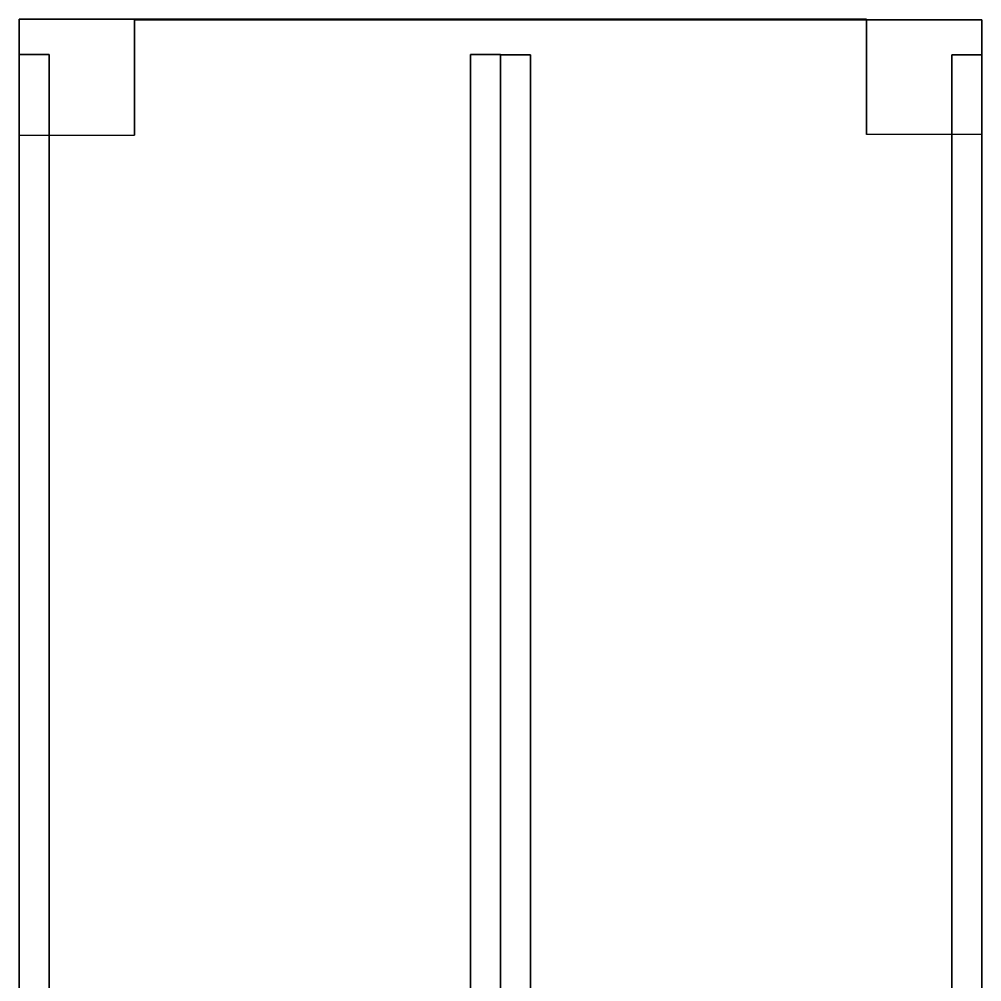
# Model space of a CAD drawing. Header units: metres. Extents: x 0 to 122, y 0 to 244.
# Drawn here: x 0 to 121.9, y 121.9 to 243.8 of the extents above; entities that cross this region are included whole.
import ezdxf

# ---------------------------------------------------------------- set-up
doc = ezdxf.new("R2010")
doc.units = ezdxf.units.M

msp = doc.modelspace()

# ---------------------------------------------------------------- linework, layer by layer
at = {"layer": "4x8' Subfloor piece"}
for p, q in [((0, 0, 150.49), (0, 243.84, 150.49)), ((0, 0, 152.4), (0, 243.84, 152.4)), ((0, 243.84, 150.49), (0, 243.84, 152.4)), ((0, 243.84, 150.49), (107.32, 243.84, 150.49)), ((0, 243.84, 152.4), (107.32, 243.84, 152.4)), ((0, 243.84, 90.81), (0, 0, 90.81)), ((0, 243.84, 90.81), (0, 243.84, 88.9)), ((0, 243.84, 88.9), (0, 0, 88.9)), ((107.32, 243.84, 90.81), (0, 243.84, 90.81)), ((107.32, 243.84, 88.9), (0, 243.84, 88.9)), ((0, 0, 137.79), (0, 243.84, 137.79)), ((0, 0, 139.7), (0, 243.84, 139.7)), ((0, 243.84, 137.79), (0, 243.84, 139.7)), ((0, 243.84, 137.79), (107.32, 243.84, 137.79)), ((0, 243.84, 139.7), (107.32, 243.84, 139.7)), ((0, 243.84, 14.61), (0, 0, 14.61)), ((0, 243.84, 14.61), (0, 243.84, 12.7)), ((0, 243.84, 12.7), (0, 0, 12.7)), ((107.32, 243.84, 14.61), (0, 243.84, 14.61)), ((107.32, 243.84, 12.7), (0, 243.84, 12.7)), ((0, 243.84, 40.01), (0, 0, 40.01)), ((0, 243.84, 40.01), (0, 243.84, 38.1)), ((0, 243.84, 38.1), (0, 0, 38.1)), ((107.32, 243.84, 40.01), (0, 243.84, 40.01)), ((107.32, 243.84, 38.1), (0, 243.84, 38.1)), ((0, 243.84, 78.11), (0, 0, 78.11)), ((0, 243.84, 78.11), (0, 243.84, 76.2)), ((0, 243.84, 76.2), (0, 0, 76.2)), ((107.32, 243.84, 78.11), (0, 243.84, 78.11)), ((107.32, 243.84, 76.2), (0, 243.84, 76.2)), ((0, 0, 163.19), (0, 243.84, 163.19)), ((0, 0, 165.1), (0, 243.84, 165.1)), ((0, 243.84, 163.19), (0, 243.84, 165.1)), ((0, 243.84, 163.19), (107.32, 243.84, 163.19)), ((0, 243.84, 165.1), (107.32, 243.84, 165.1)), ((0, 243.84, 1.91), (0, 0, 1.91)), ((0, 243.84, 1.91), (0, 243.84)), ((0, 243.84), (0, 0)), ((107.32, 243.84, 1.91), (0, 243.84, 1.91)), ((107.32, 243.84), (0, 243.84)), ((0, 243.84, 52.7), (0, 0, 52.7)), ((0, 243.84, 52.7), (0, 243.84, 50.8)), ((0, 243.84, 50.8), (0, 0, 50.8)), ((107.32, 243.84, 52.7), (0, 243.84, 52.7)), ((107.32, 243.84, 50.8), (0, 243.84, 50.8)), ((0, 243.84, 103.5), (0, 0, 103.5)), ((0, 243.84, 103.5), (0, 243.84, 101.6)), ((0, 243.84, 101.6), (0, 0, 101.6)), ((107.32, 243.84, 103.5), (0, 243.84, 103.5)), ((107.32, 243.84, 101.6), (0, 243.84, 101.6)), ((0, 243.84, 27.3), (0, 0, 27.3)), ((0, 243.84, 27.3), (0, 243.84, 25.4)), ((0, 243.84, 25.4), (0, 0, 25.4)), ((107.32, 243.84, 27.3), (0, 243.84, 27.3)), ((107.32, 243.84, 25.4), (0, 243.84, 25.4)), ((0, 243.84, 65.41), (0, 0, 65.41)), ((0, 243.84, 65.41), (0, 243.84, 63.5)), ((0, 243.84, 63.5), (0, 0, 63.5)), ((107.32, 243.84, 65.41), (0, 243.84, 65.41)), ((107.32, 243.84, 63.5), (0, 243.84, 63.5)), ((0, 243.84, 116.2), (0, 0, 116.2)), ((0, 243.84, 116.2), (0, 243.84, 114.3)), ((0, 243.84, 114.3), (0, 0, 114.3)), ((107.32, 243.84, 116.2), (0, 243.84, 116.2)), ((107.32, 243.84, 114.3), (0, 243.84, 114.3)), ((14.6, 243.78, 141.6), (14.6, 243.78, 139.7)), ((14.6, 229.17, 141.6), (14.6, 243.78, 141.6)), ((121.92, 243.78, 141.61), (14.6, 243.78, 141.6)), ((121.92, 243.78, 139.7), (14.6, 243.78, 139.7)), ((14.6, 229.17, 139.7), (14.6, 243.78, 139.7)), ((14.6, 243.78, 125.09), (14.6, 229.17, 125.09)), ((14.6, 243.78, 125.09), (121.92, 243.78, 125.1)), ((14.6, 243.78, 127), (14.6, 229.17, 127)), ((14.6, 243.78, 127), (121.92, 243.78, 127)), ((14.6, 243.78, 125.09), (14.6, 243.78, 127)), ((14.6, 243.78, 74.29), (14.6, 229.17, 74.29)), ((14.6, 243.78, 74.29), (121.92, 243.78, 74.3)), ((14.6, 243.78, 76.2), (14.6, 229.17, 76.2)), ((14.6, 243.78, 76.2), (121.92, 243.78, 76.2)), ((14.6, 243.78, 74.29), (14.6, 243.78, 76.2)), ((14.6, 243.78, 36.19), (14.6, 229.17, 36.19)), ((14.6, 243.78, 36.19), (121.92, 243.78, 36.2)), ((14.6, 243.78, 38.1), (14.6, 229.17, 38.1)), ((14.6, 243.78, 38.1), (121.92, 243.78, 38.1)), ((14.6, 243.78, 36.19), (14.6, 243.78, 38.1)), ((14.6, 243.78, 154.3), (14.6, 243.78, 152.4)), ((14.6, 229.17, 154.3), (14.6, 243.78, 154.3)), ((121.92, 243.78, 154.31), (14.6, 243.78, 154.3)), ((121.92, 243.78, 152.4), (14.6, 243.78, 152.4)), ((14.6, 229.17, 152.4), (14.6, 243.78, 152.4)), ((14.6, 243.78, 112.39), (14.6, 229.17, 112.39)), ((14.6, 243.78, 112.39), (121.92, 243.78, 112.4)), ((14.6, 243.78, 114.3), (14.6, 229.17, 114.3)), ((14.6, 243.78, 114.3), (121.92, 243.78, 114.3)), ((14.6, 243.78, 112.39), (14.6, 243.78, 114.3)), ((14.6, 243.78, 23.49), (14.6, 229.17, 23.49)), ((14.6, 243.78, 23.49), (121.92, 243.78, 23.5)), ((14.6, 243.78, 25.4), (14.6, 229.17, 25.4)), ((14.6, 243.78, 25.4), (121.92, 243.78, 25.4)), ((14.6, 243.78, 23.49), (14.6, 243.78, 25.4)), ((14.6, 243.78, 86.99), (14.6, 229.17, 86.99)), ((14.6, 243.78, 86.99), (121.92, 243.78, 87)), ((14.6, 243.78, 88.9), (14.6, 229.17, 88.9)), ((14.6, 243.78, 88.9), (121.92, 243.78, 88.9)), ((14.6, 243.78, 86.99), (14.6, 243.78, 88.9)), ((14.6, 243.78, 10.79), (14.6, 229.17, 10.79)), ((14.6, 243.78, 10.79), (121.92, 243.78, 10.8)), ((14.6, 243.78, 12.7), (14.6, 229.17, 12.7)), ((14.6, 243.78, 12.7), (121.92, 243.78, 12.7)), ((14.6, 243.78, 10.79), (14.6, 243.78, 12.7)), ((14.6, 243.78, 128.9), (14.6, 243.78, 127)), ((14.6, 229.17, 128.9), (14.6, 243.78, 128.9)), ((121.92, 243.78, 128.91), (14.6, 243.78, 128.9)), ((121.92, 243.78, 127), (14.6, 243.78, 127)), ((14.6, 229.17, 127), (14.6, 243.78, 127)), ((14.6, 243.78, 48.89), (14.6, 229.17, 48.89)), ((14.6, 243.78, 48.89), (121.92, 243.78, 48.9)), ((14.6, 243.78, 50.8), (14.6, 229.17, 50.8)), ((14.6, 243.78, 50.8), (121.92, 243.78, 50.8)), ((14.6, 243.78, 48.89), (14.6, 243.78, 50.8)), ((14.6, 243.78, 99.69), (14.6, 229.17, 99.69)), ((14.6, 243.78, 99.69), (121.92, 243.78, 99.7)), ((14.6, 243.78, 101.6), (14.6, 229.17, 101.6)), ((14.6, 243.78, 101.6), (121.92, 243.78, 101.6)), ((14.6, 243.78, 99.69), (14.6, 243.78, 101.6)), ((14.6, 243.78, 61.59), (14.6, 229.17, 61.59)), ((14.6, 243.78, 61.59), (121.92, 243.78, 61.6)), ((14.6, 243.78, 63.5), (14.6, 229.17, 63.5)), ((14.6, 243.78, 63.5), (121.92, 243.78, 63.5)), ((14.6, 243.78, 61.59), (14.6, 243.78, 63.5)), ((107.32, 243.84, 150.49), (107.32, 243.84, 152.4)), ((107.32, 229.23, 150.49), (107.32, 243.84, 150.49)), ((107.32, 229.23, 152.4), (107.32, 243.84, 152.4)), ((107.32, 243.84, 90.81), (107.32, 229.23, 90.81)), ((107.32, 243.84, 88.9), (107.32, 229.23, 88.9)), ((107.32, 243.84, 90.81), (107.32, 243.84, 88.9)), ((107.32, 243.84, 137.79), (107.32, 243.84, 139.7)), ((107.32, 229.23, 137.79), (107.32, 243.84, 137.79)), ((107.32, 229.23, 139.7), (107.32, 243.84, 139.7)), ((107.32, 243.84, 14.61), (107.32, 229.23, 14.61)), ((107.32, 243.84, 12.7), (107.32, 229.23, 12.7)), ((107.32, 243.84, 14.61), (107.32, 243.84, 12.7)), ((107.32, 243.84, 40.01), (107.32, 229.23, 40.01)), ((107.32, 243.84, 38.1), (107.32, 229.23, 38.1)), ((107.32, 243.84, 40.01), (107.32, 243.84, 38.1)), ((107.32, 243.84, 78.11), (107.32, 229.23, 78.11)), ((107.32, 243.84, 76.2), (107.32, 229.23, 76.2)), ((107.32, 243.84, 78.11), (107.32, 243.84, 76.2)), ((107.32, 243.84, 163.19), (107.32, 243.84, 165.1)), ((107.32, 229.23, 163.19), (107.32, 243.84, 163.19)), ((107.32, 229.23, 165.1), (107.32, 243.84, 165.1)), ((107.32, 243.84, 1.91), (107.32, 229.23, 1.91)), ((107.32, 243.84), (107.32, 229.23)), ((107.32, 243.84, 1.91), (107.32, 243.84)), ((107.32, 243.84, 52.7), (107.32, 229.23, 52.7)), ((107.32, 243.84, 50.8), (107.32, 229.23, 50.8)), ((107.32, 243.84, 52.7), (107.32, 243.84, 50.8)), ((107.32, 243.84, 103.5), (107.32, 229.23, 103.5)), ((107.32, 243.84, 101.6), (107.32, 229.23, 101.6)), ((107.32, 243.84, 103.5), (107.32, 243.84, 101.6)), ((107.32, 243.84, 27.3), (107.32, 229.23, 27.3)), ((107.32, 243.84, 25.4), (107.32, 229.23, 25.4)), ((107.32, 243.84, 27.3), (107.32, 243.84, 25.4)), ((107.32, 243.84, 65.41), (107.32, 229.23, 65.41)), ((107.32, 243.84, 63.5), (107.32, 229.23, 63.5)), ((107.32, 243.84, 65.41), (107.32, 243.84, 63.5)), ((107.32, 243.84, 116.2), (107.32, 229.23, 116.2)), ((107.32, 243.84, 114.3), (107.32, 229.23, 114.3)), ((107.32, 243.84, 116.2), (107.32, 243.84, 114.3)), ((121.92, -0.06, 141.6), (121.92, 243.78, 141.61)), ((121.92, -0.06, 139.7), (121.92, 243.78, 139.7)), ((121.92, 243.78, 141.61), (121.92, 243.78, 139.7)), ((121.92, 243.78, 125.1), (121.92, -0.06, 125.1)), ((121.92, 243.78, 125.1), (121.92, 243.78, 127)), ((121.92, 243.78, 127), (121.92, -0.06, 127)), ((121.92, 243.78, 74.3), (121.92, -0.06, 74.3)), ((121.92, 243.78, 74.3), (121.92, 243.78, 76.2)), ((121.92, 243.78, 76.2), (121.92, -0.06, 76.2)), ((121.92, 243.78, 36.2), (121.92, -0.06, 36.2)), ((121.92, 243.78, 36.2), (121.92, 243.78, 38.1)), ((121.92, 243.78, 38.1), (121.92, -0.06, 38.1)), ((121.92, -0.06, 154.3), (121.92, 243.78, 154.31)), ((121.92, -0.06, 152.4), (121.92, 243.78, 152.4)), ((121.92, 243.78, 154.31), (121.92, 243.78, 152.4)), ((121.92, 243.78, 112.4), (121.92, -0.06, 112.4)), ((121.92, 243.78, 112.4), (121.92, 243.78, 114.3)), ((121.92, 243.78, 114.3), (121.92, -0.06, 114.3)), ((121.92, 243.78, 23.5), (121.92, -0.06, 23.5)), ((121.92, 243.78, 23.5), (121.92, 243.78, 25.4)), ((121.92, 243.78, 25.4), (121.92, -0.06, 25.4)), ((121.92, 243.78, 87), (121.92, -0.06, 87)), ((121.92, 243.78, 87), (121.92, 243.78, 88.9)), ((121.92, 243.78, 88.9), (121.92, -0.06, 88.9)), ((121.92, 243.78, 10.8), (121.92, -0.06, 10.8)), ((121.92, 243.78, 10.8), (121.92, 243.78, 12.7)), ((121.92, 243.78, 12.7), (121.92, -0.06, 12.7)), ((121.92, -0.06, 128.9), (121.92, 243.78, 128.91)), ((121.92, -0.06, 127), (121.92, 243.78, 127)), ((121.92, 243.78, 128.91), (121.92, 243.78, 127)), ((121.92, 243.78, 48.9), (121.92, -0.06, 48.9)), ((121.92, 243.78, 48.9), (121.92, 243.78, 50.8)), ((121.92, 243.78, 50.8), (121.92, -0.06, 50.8)), ((121.92, 243.78, 99.7), (121.92, -0.06, 99.7)), ((121.92, 243.78, 99.7), (121.92, 243.78, 101.6)), ((121.92, 243.78, 101.6), (121.92, -0.06, 101.6)), ((121.92, 243.78, 61.6), (121.92, -0.06, 61.6)), ((121.92, 243.78, 61.6), (121.92, 243.78, 63.5)), ((121.92, 243.78, 63.5), (121.92, -0.06, 63.5)), ((0, 229.17, 141.6), (0, 14.54, 141.6)), ((0, 229.17, 141.6), (0, 229.17, 139.7)), ((0, 229.17, 139.7), (0, 14.54, 139.7)), ((0, 229.17, 141.6), (14.6, 229.17, 141.6)), ((0, 229.17, 139.7), (14.6, 229.17, 139.7)), ((0, 229.17, 125.09), (14.6, 229.17, 125.09)), ((0, 14.54, 125.09), (0, 229.17, 125.09)), ((0, 14.54, 127), (0, 229.17, 127)), ((0, 229.17, 125.09), (0, 229.17, 127)), ((0, 229.17, 127), (14.6, 229.17, 127)), ((0, 229.17, 74.29), (14.6, 229.17, 74.29)), ((0, 14.54, 74.29), (0, 229.17, 74.29)), ((0, 14.54, 76.2), (0, 229.17, 76.2)), ((0, 229.17, 74.29), (0, 229.17, 76.2)), ((0, 229.17, 76.2), (14.6, 229.17, 76.2)), ((0, 229.17, 36.19), (14.6, 229.17, 36.19)), ((0, 14.54, 36.19), (0, 229.17, 36.19)), ((0, 14.54, 38.1), (0, 229.17, 38.1)), ((0, 229.17, 36.19), (0, 229.17, 38.1)), ((0, 229.17, 38.1), (14.6, 229.17, 38.1)), ((0, 229.17, 154.3), (0, 14.54, 154.3)), ((0, 229.17, 154.3), (0, 229.17, 152.4)), ((0, 229.17, 152.4), (0, 14.54, 152.4)), ((0, 229.17, 154.3), (14.6, 229.17, 154.3)), ((0, 229.17, 152.4), (14.6, 229.17, 152.4)), ((0, 229.17, 112.39), (14.6, 229.17, 112.39)), ((0, 14.54, 112.39), (0, 229.17, 112.39)), ((0, 14.54, 114.3), (0, 229.17, 114.3)), ((0, 229.17, 112.39), (0, 229.17, 114.3)), ((0, 229.17, 114.3), (14.6, 229.17, 114.3)), ((0, 229.17, 23.49), (14.6, 229.17, 23.49)), ((0, 14.54, 23.49), (0, 229.17, 23.49)), ((0, 14.54, 25.4), (0, 229.17, 25.4)), ((0, 229.17, 23.49), (0, 229.17, 25.4)), ((0, 229.17, 25.4), (14.6, 229.17, 25.4)), ((0, 229.17, 86.99), (14.6, 229.17, 86.99)), ((0, 14.54, 86.99), (0, 229.17, 86.99)), ((0, 14.54, 88.9), (0, 229.17, 88.9)), ((0, 229.17, 86.99), (0, 229.17, 88.9)), ((0, 229.17, 88.9), (14.6, 229.17, 88.9)), ((0, 229.17, 10.79), (14.6, 229.17, 10.79)), ((0, 14.54, 10.79), (0, 229.17, 10.79)), ((0, 14.54, 12.7), (0, 229.17, 12.7)), ((0, 229.17, 10.79), (0, 229.17, 12.7)), ((0, 229.17, 12.7), (14.6, 229.17, 12.7)), ((0, 229.17, 128.9), (0, 14.54, 128.9)), ((0, 229.17, 128.9), (0, 229.17, 127)), ((0, 229.17, 127), (0, 14.54, 127)), ((0, 229.17, 128.9), (14.6, 229.17, 128.9)), ((0, 229.17, 127), (14.6, 229.17, 127)), ((0, 229.17, 48.89), (14.6, 229.17, 48.89)), ((0, 14.54, 48.89), (0, 229.17, 48.89)), ((0, 14.54, 50.8), (0, 229.17, 50.8)), ((0, 229.17, 48.89), (0, 229.17, 50.8)), ((0, 229.17, 50.8), (14.6, 229.17, 50.8)), ((0, 229.17, 99.69), (14.6, 229.17, 99.69)), ((0, 14.54, 99.69), (0, 229.17, 99.69)), ((0, 14.54, 101.6), (0, 229.17, 101.6)), ((0, 229.17, 99.69), (0, 229.17, 101.6)), ((0, 229.17, 101.6), (14.6, 229.17, 101.6)), ((0, 229.17, 61.59), (14.6, 229.17, 61.59)), ((0, 14.54, 61.59), (0, 229.17, 61.59)), ((0, 14.54, 63.5), (0, 229.17, 63.5)), ((0, 229.17, 61.59), (0, 229.17, 63.5)), ((0, 229.17, 63.5), (14.6, 229.17, 63.5)), ((14.6, 229.17, 141.6), (14.6, 229.17, 139.7)), ((14.6, 229.17, 125.09), (14.6, 229.17, 127)), ((14.6, 229.17, 74.29), (14.6, 229.17, 76.2)), ((14.6, 229.17, 36.19), (14.6, 229.17, 38.1)), ((14.6, 229.17, 154.3), (14.6, 229.17, 152.4)), ((14.6, 229.17, 112.39), (14.6, 229.17, 114.3)), ((14.6, 229.17, 23.49), (14.6, 229.17, 25.4)), ((14.6, 229.17, 86.99), (14.6, 229.17, 88.9)), ((14.6, 229.17, 10.79), (14.6, 229.17, 12.7)), ((14.6, 229.17, 128.9), (14.6, 229.17, 127)), ((14.6, 229.17, 48.89), (14.6, 229.17, 50.8)), ((14.6, 229.17, 99.69), (14.6, 229.17, 101.6)), ((14.6, 229.17, 61.59), (14.6, 229.17, 63.5)), ((121.92, 229.23, 150.49), (107.32, 229.23, 150.49)), ((107.32, 229.23, 150.49), (107.32, 229.23, 152.4)), ((121.92, 229.23, 152.4), (107.32, 229.23, 152.4)), ((121.92, 229.23, 137.79), (107.32, 229.23, 137.79)), ((107.32, 229.23, 137.79), (107.32, 229.23, 139.7)), ((121.92, 229.23, 139.7), (107.32, 229.23, 139.7)), ((121.92, 229.23, 163.19), (107.32, 229.23, 163.19)), ((107.32, 229.23, 163.19), (107.32, 229.23, 165.1)), ((121.92, 229.23, 165.1), (107.32, 229.23, 165.1)), ((121.92, 229.23, 90.81), (107.32, 229.23, 90.81)), ((107.32, 229.23, 90.81), (107.32, 229.23, 88.9)), ((121.92, 229.23, 88.9), (107.32, 229.23, 88.9)), ((121.92, 229.23, 14.61), (107.32, 229.23, 14.61)), ((107.32, 229.23, 14.61), (107.32, 229.23, 12.7)), ((121.92, 229.23, 12.7), (107.32, 229.23, 12.7)), ((121.92, 229.23, 40.01), (107.32, 229.23, 40.01)), ((107.32, 229.23, 40.01), (107.32, 229.23, 38.1)), ((121.92, 229.23, 38.1), (107.32, 229.23, 38.1)), ((121.92, 229.23, 78.11), (107.32, 229.23, 78.11)), ((107.32, 229.23, 78.11), (107.32, 229.23, 76.2)), ((121.92, 229.23, 76.2), (107.32, 229.23, 76.2)), ((121.92, 229.23, 1.91), (107.32, 229.23, 1.91)), ((107.32, 229.23, 1.91), (107.32, 229.23)), ((121.92, 229.23), (107.32, 229.23)), ((121.92, 229.23, 52.7), (107.32, 229.23, 52.7)), ((107.32, 229.23, 52.7), (107.32, 229.23, 50.8)), ((121.92, 229.23, 50.8), (107.32, 229.23, 50.8)), ((121.92, 229.23, 103.5), (107.32, 229.23, 103.5)), ((107.32, 229.23, 103.5), (107.32, 229.23, 101.6)), ((121.92, 229.23, 101.6), (107.32, 229.23, 101.6)), ((121.92, 229.23, 27.3), (107.32, 229.23, 27.3)), ((107.32, 229.23, 27.3), (107.32, 229.23, 25.4)), ((121.92, 229.23, 25.4), (107.32, 229.23, 25.4)), ((121.92, 229.23, 65.41), (107.32, 229.23, 65.41)), ((107.32, 229.23, 65.41), (107.32, 229.23, 63.5)), ((121.92, 229.23, 63.5), (107.32, 229.23, 63.5)), ((121.92, 229.23, 116.2), (107.32, 229.23, 116.2)), ((107.32, 229.23, 116.2), (107.32, 229.23, 114.3)), ((121.92, 229.23, 114.3), (107.32, 229.23, 114.3)), ((121.92, 229.23, 150.49), (121.92, 14.6, 150.49)), ((121.92, 229.23, 150.49), (121.92, 229.23, 152.4)), ((121.92, 229.23, 152.4), (121.92, 14.6, 152.4)), ((121.92, 229.23, 137.79), (121.92, 14.6, 137.79)), ((121.92, 229.23, 137.79), (121.92, 229.23, 139.7)), ((121.92, 229.23, 139.7), (121.92, 14.6, 139.7)), ((121.92, 229.23, 163.19), (121.92, 14.6, 163.19)), ((121.92, 229.23, 163.19), (121.92, 229.23, 165.1)), ((121.92, 229.23, 165.1), (121.92, 14.6, 165.1)), ((121.92, 14.6, 90.81), (121.92, 229.23, 90.81)), ((121.92, 14.6, 88.9), (121.92, 229.23, 88.9)), ((121.92, 229.23, 90.81), (121.92, 229.23, 88.9)), ((121.92, 14.6, 14.61), (121.92, 229.23, 14.61)), ((121.92, 14.6, 12.7), (121.92, 229.23, 12.7)), ((121.92, 229.23, 14.61), (121.92, 229.23, 12.7)), ((121.92, 14.6, 40.01), (121.92, 229.23, 40.01)), ((121.92, 14.6, 38.1), (121.92, 229.23, 38.1)), ((121.92, 229.23, 40.01), (121.92, 229.23, 38.1)), ((121.92, 14.6, 78.11), (121.92, 229.23, 78.11)), ((121.92, 14.6, 76.2), (121.92, 229.23, 76.2)), ((121.92, 229.23, 78.11), (121.92, 229.23, 76.2)), ((121.92, 14.6, 1.91), (121.92, 229.23, 1.91)), ((121.92, 14.6), (121.92, 229.23)), ((121.92, 229.23, 1.91), (121.92, 229.23)), ((121.92, 14.6, 52.7), (121.92, 229.23, 52.7)), ((121.92, 14.6, 50.8), (121.92, 229.23, 50.8)), ((121.92, 229.23, 52.7), (121.92, 229.23, 50.8)), ((121.92, 14.6, 103.5), (121.92, 229.23, 103.5)), ((121.92, 14.6, 101.6), (121.92, 229.23, 101.6)), ((121.92, 229.23, 103.5), (121.92, 229.23, 101.6)), ((121.92, 14.6, 27.3), (121.92, 229.23, 27.3)), ((121.92, 14.6, 25.4), (121.92, 229.23, 25.4)), ((121.92, 229.23, 27.3), (121.92, 229.23, 25.4)), ((121.92, 14.6, 65.41), (121.92, 229.23, 65.41)), ((121.92, 14.6, 63.5), (121.92, 229.23, 63.5)), ((121.92, 229.23, 65.41), (121.92, 229.23, 63.5)), ((121.92, 14.6, 116.2), (121.92, 229.23, 116.2)), ((121.92, 14.6, 114.3), (121.92, 229.23, 114.3)), ((121.92, 229.23, 116.2), (121.92, 229.23, 114.3))]:
    msp.add_line(p, q, dxfattribs=at)
at = {"layer": 'Floor Strut'}
for p, q in [((0, 4.44, 150.49), (0, 239.39, 150.49)), ((3.81, 239.39, 150.49), (0, 239.39, 150.49)), ((0, 239.39, 141.6), (3.81, 239.39, 141.6)), ((0, 4.44, 141.6), (0, 239.39, 141.6)), ((0, 239.39, 150.49), (0, 239.39, 141.6)), ((0, 239.39, 99.7), (3.81, 239.39, 99.7)), ((3.81, 239.39, 90.81), (0, 239.39, 90.81)), ((0, 239.39, 90.81), (0, 4.44, 90.81)), ((0, 239.39, 99.7), (0, 4.44, 99.7)), ((0, 239.39, 90.81), (0, 239.39, 99.7)), ((0, 4.44, 137.79), (0, 239.39, 137.79)), ((3.81, 239.39, 137.79), (0, 239.39, 137.79)), ((0, 239.39, 128.9), (3.81, 239.39, 128.9)), ((0, 4.44, 128.9), (0, 239.39, 128.9)), ((0, 239.39, 137.79), (0, 239.39, 128.9)), ((0, 239.39, 23.5), (3.81, 239.39, 23.5)), ((3.81, 239.39, 14.61), (0, 239.39, 14.61)), ((0, 239.39, 14.61), (0, 4.44, 14.61)), ((0, 239.39, 23.5), (0, 4.44, 23.5)), ((0, 239.39, 14.61), (0, 239.39, 23.5)), ((0, 239.39, 48.9), (3.81, 239.39, 48.9)), ((3.81, 239.39, 40.01), (0, 239.39, 40.01)), ((0, 239.39, 40.01), (0, 4.44, 40.01)), ((0, 239.39, 48.9), (0, 4.44, 48.9)), ((0, 239.39, 40.01), (0, 239.39, 48.9)), ((0, 239.39, 87), (3.81, 239.39, 87)), ((3.81, 239.39, 78.11), (0, 239.39, 78.11)), ((0, 239.39, 78.11), (0, 4.44, 78.11)), ((0, 239.39, 87), (0, 4.44, 87)), ((0, 239.39, 78.11), (0, 239.39, 87)), ((0, 4.44, 163.19), (0, 239.39, 163.19)), ((3.81, 239.39, 163.19), (0, 239.39, 163.19)), ((0, 239.39, 154.3), (3.81, 239.39, 154.3)), ((0, 4.44, 154.3), (0, 239.39, 154.3)), ((0, 239.39, 163.19), (0, 239.39, 154.3)), ((0, 239.39, 10.79), (3.81, 239.39, 10.79)), ((3.81, 239.39, 1.91), (0, 239.39, 1.91)), ((0, 239.39, 1.91), (0, 4.44, 1.91)), ((0, 239.39, 10.79), (0, 4.44, 10.79)), ((0, 239.39, 1.91), (0, 239.39, 10.79)), ((0, 239.39, 61.59), (3.81, 239.39, 61.59)), ((3.81, 239.39, 52.7), (0, 239.39, 52.7)), ((0, 239.39, 52.7), (0, 4.44, 52.7)), ((0, 239.39, 61.59), (0, 4.44, 61.59)), ((0, 239.39, 52.7), (0, 239.39, 61.59)), ((0, 239.39, 112.39), (3.81, 239.39, 112.39)), ((3.81, 239.39, 103.5), (0, 239.39, 103.5)), ((0, 239.39, 103.5), (0, 4.44, 103.5)), ((0, 239.39, 112.39), (0, 4.44, 112.39)), ((0, 239.39, 103.5), (0, 239.39, 112.39)), ((0, 239.39, 36.2), (3.81, 239.39, 36.2)), ((3.81, 239.39, 27.3), (0, 239.39, 27.3)), ((0, 239.39, 27.3), (0, 4.44, 27.3)), ((0, 239.39, 36.2), (0, 4.44, 36.2)), ((0, 239.39, 27.3), (0, 239.39, 36.2)), ((0, 239.39, 74.3), (3.81, 239.39, 74.3)), ((3.81, 239.39, 65.41), (0, 239.39, 65.41)), ((0, 239.39, 65.41), (0, 4.44, 65.41)), ((0, 239.39, 74.3), (0, 4.44, 74.3)), ((0, 239.39, 65.41), (0, 239.39, 74.3)), ((0, 239.39, 125.09), (3.81, 239.39, 125.09)), ((3.81, 239.39, 116.2), (0, 239.39, 116.2)), ((0, 239.39, 116.2), (0, 4.44, 116.2)), ((0, 239.39, 125.09), (0, 4.44, 125.09)), ((0, 239.39, 116.2), (0, 239.39, 125.09)), ((3.81, 4.44, 150.49), (3.81, 239.39, 150.49)), ((3.81, 239.39, 141.6), (3.81, 239.39, 150.49)), ((3.81, 4.44, 141.6), (3.81, 239.39, 141.6)), ((3.81, 239.39, 99.7), (3.81, 239.39, 90.81)), ((3.81, 239.39, 90.81), (3.81, 4.44, 90.81)), ((3.81, 239.39, 99.7), (3.81, 4.44, 99.7)), ((3.81, 4.44, 137.79), (3.81, 239.39, 137.79)), ((3.81, 239.39, 128.9), (3.81, 239.39, 137.79)), ((3.81, 4.44, 128.9), (3.81, 239.39, 128.9)), ((3.81, 239.39, 23.5), (3.81, 239.39, 14.61)), ((3.81, 239.39, 14.61), (3.81, 4.44, 14.61)), ((3.81, 239.39, 23.5), (3.81, 4.44, 23.5)), ((3.81, 239.39, 48.9), (3.81, 239.39, 40.01)), ((3.81, 239.39, 40.01), (3.81, 4.44, 40.01)), ((3.81, 239.39, 48.9), (3.81, 4.44, 48.9)), ((3.81, 239.39, 87), (3.81, 239.39, 78.11)), ((3.81, 239.39, 78.11), (3.81, 4.44, 78.11)), ((3.81, 239.39, 87), (3.81, 4.44, 87)), ((3.81, 4.44, 163.19), (3.81, 239.39, 163.19)), ((3.81, 239.39, 154.3), (3.81, 239.39, 163.19)), ((3.81, 4.44, 154.3), (3.81, 239.39, 154.3)), ((3.81, 239.39, 10.79), (3.81, 239.39, 1.91)), ((3.81, 239.39, 1.91), (3.81, 4.44, 1.91)), ((3.81, 239.39, 10.79), (3.81, 4.44, 10.79)), ((3.81, 239.39, 61.59), (3.81, 239.39, 52.7)), ((3.81, 239.39, 52.7), (3.81, 4.44, 52.7)), ((3.81, 239.39, 61.59), (3.81, 4.44, 61.59)), ((3.81, 239.39, 112.39), (3.81, 239.39, 103.5)), ((3.81, 239.39, 103.5), (3.81, 4.44, 103.5)), ((3.81, 239.39, 112.39), (3.81, 4.44, 112.39)), ((3.81, 239.39, 36.2), (3.81, 239.39, 27.3)), ((3.81, 239.39, 27.3), (3.81, 4.44, 27.3)), ((3.81, 239.39, 36.2), (3.81, 4.44, 36.2)), ((3.81, 239.39, 74.3), (3.81, 239.39, 65.41)), ((3.81, 239.39, 65.41), (3.81, 4.44, 65.41)), ((3.81, 239.39, 74.3), (3.81, 4.44, 74.3)), ((3.81, 239.39, 125.09), (3.81, 239.39, 116.2)), ((3.81, 239.39, 116.2), (3.81, 4.44, 116.2)), ((3.81, 239.39, 125.09), (3.81, 4.44, 125.09)), ((57.15, 4.44, 150.49), (57.15, 239.39, 150.49)), ((60.96, 239.39, 150.49), (57.15, 239.39, 150.49)), ((57.15, 239.39, 141.6), (60.96, 239.39, 141.6)), ((57.15, 4.44, 141.6), (57.15, 239.39, 141.6)), ((57.15, 239.39, 150.49), (57.15, 239.39, 141.6)), ((57.15, 4.44, 137.79), (57.15, 239.39, 137.79)), ((60.96, 239.39, 137.79), (57.15, 239.39, 137.79)), ((57.15, 239.39, 128.9), (60.96, 239.39, 128.9)), ((57.15, 4.44, 128.9), (57.15, 239.39, 128.9)), ((57.15, 239.39, 137.79), (57.15, 239.39, 128.9)), ((57.15, 4.44, 163.19), (57.15, 239.39, 163.19)), ((60.96, 239.39, 163.19), (57.15, 239.39, 163.19)), ((57.15, 239.39, 154.3), (60.96, 239.39, 154.3)), ((57.15, 4.44, 154.3), (57.15, 239.39, 154.3)), ((57.15, 239.39, 163.19), (57.15, 239.39, 154.3)), ((57.15, 239.39, 99.7), (60.96, 239.39, 99.7)), ((60.96, 239.39, 90.81), (57.15, 239.39, 90.81)), ((57.15, 239.39, 90.81), (57.15, 4.44, 90.81)), ((57.15, 239.39, 99.7), (57.15, 4.44, 99.7)), ((57.15, 239.39, 90.81), (57.15, 239.39, 99.7)), ((57.15, 239.39, 23.5), (60.96, 239.39, 23.5)), ((60.96, 239.39, 14.61), (57.15, 239.39, 14.61)), ((57.15, 239.39, 14.61), (57.15, 4.44, 14.61)), ((57.15, 239.39, 23.5), (57.15, 4.44, 23.5)), ((57.15, 239.39, 14.61), (57.15, 239.39, 23.5)), ((57.15, 239.39, 48.9), (60.96, 239.39, 48.9)), ((60.96, 239.39, 40.01), (57.15, 239.39, 40.01)), ((57.15, 239.39, 40.01), (57.15, 4.44, 40.01)), ((57.15, 239.39, 48.9), (57.15, 4.44, 48.9)), ((57.15, 239.39, 40.01), (57.15, 239.39, 48.9)), ((57.15, 239.39, 87), (60.96, 239.39, 87)), ((60.96, 239.39, 78.11), (57.15, 239.39, 78.11)), ((57.15, 239.39, 78.11), (57.15, 4.44, 78.11)), ((57.15, 239.39, 87), (57.15, 4.44, 87)), ((57.15, 239.39, 78.11), (57.15, 239.39, 87)), ((57.15, 239.39, 10.79), (60.96, 239.39, 10.79)), ((60.96, 239.39, 1.91), (57.15, 239.39, 1.91)), ((57.15, 239.39, 1.91), (57.15, 4.44, 1.91)), ((57.15, 239.39, 10.79), (57.15, 4.44, 10.79)), ((57.15, 239.39, 1.91), (57.15, 239.39, 10.79)), ((57.15, 239.39, 61.59), (60.96, 239.39, 61.59)), ((60.96, 239.39, 52.7), (57.15, 239.39, 52.7)), ((57.15, 239.39, 52.7), (57.15, 4.44, 52.7)), ((57.15, 239.39, 61.59), (57.15, 4.44, 61.59)), ((57.15, 239.39, 52.7), (57.15, 239.39, 61.59)), ((57.15, 239.39, 112.39), (60.96, 239.39, 112.39)), ((60.96, 239.39, 103.5), (57.15, 239.39, 103.5)), ((57.15, 239.39, 103.5), (57.15, 4.44, 103.5)), ((57.15, 239.39, 112.39), (57.15, 4.44, 112.39)), ((57.15, 239.39, 103.5), (57.15, 239.39, 112.39)), ((57.15, 239.39, 36.2), (60.96, 239.39, 36.2)), ((60.96, 239.39, 27.3), (57.15, 239.39, 27.3)), ((57.15, 239.39, 27.3), (57.15, 4.44, 27.3)), ((57.15, 239.39, 36.2), (57.15, 4.44, 36.2)), ((57.15, 239.39, 27.3), (57.15, 239.39, 36.2)), ((57.15, 239.39, 74.3), (60.96, 239.39, 74.3)), ((60.96, 239.39, 65.41), (57.15, 239.39, 65.41)), ((57.15, 239.39, 65.41), (57.15, 4.44, 65.41)), ((57.15, 239.39, 74.3), (57.15, 4.44, 74.3)), ((57.15, 239.39, 65.41), (57.15, 239.39, 74.3)), ((57.15, 239.39, 125.09), (60.96, 239.39, 125.09)), ((60.96, 239.39, 116.2), (57.15, 239.39, 116.2)), ((57.15, 239.39, 116.2), (57.15, 4.44, 116.2)), ((57.15, 239.39, 125.09), (57.15, 4.44, 125.09)), ((57.15, 239.39, 116.2), (57.15, 239.39, 125.09)), ((60.96, 4.44, 150.49), (60.96, 239.39, 150.49)), ((60.96, 239.39, 141.6), (60.96, 239.39, 150.49)), ((60.96, 4.44, 141.6), (60.96, 239.39, 141.6)), ((60.96, 4.44, 137.79), (60.96, 239.39, 137.79)), ((60.96, 239.39, 128.9), (60.96, 239.39, 137.79)), ((60.96, 4.44, 128.9), (60.96, 239.39, 128.9)), ((60.96, 4.44, 163.19), (60.96, 239.39, 163.19)), ((60.96, 239.39, 154.3), (60.96, 239.39, 163.19)), ((60.96, 4.44, 154.3), (60.96, 239.39, 154.3)), ((60.96, 239.39, 99.7), (60.96, 239.39, 90.81)), ((60.96, 239.39, 90.81), (60.96, 4.44, 90.81)), ((60.96, 239.39, 99.7), (60.96, 4.44, 99.7)), ((60.96, 239.39, 23.5), (60.96, 239.39, 14.61)), ((60.96, 239.39, 14.61), (60.96, 4.44, 14.61)), ((60.96, 239.39, 23.5), (60.96, 4.44, 23.5)), ((60.96, 239.39, 48.9), (60.96, 239.39, 40.01)), ((60.96, 239.39, 40.01), (60.96, 4.44, 40.01)), ((60.96, 239.39, 48.9), (60.96, 4.44, 48.9)), ((60.96, 239.39, 87), (60.96, 239.39, 78.11)), ((60.96, 239.39, 78.11), (60.96, 4.44, 78.11)), ((60.96, 239.39, 87), (60.96, 4.44, 87)), ((60.96, 239.39, 10.79), (60.96, 239.39, 1.91)), ((60.96, 239.39, 1.91), (60.96, 4.44, 1.91)), ((60.96, 239.39, 10.79), (60.96, 4.44, 10.79)), ((60.96, 239.39, 61.59), (60.96, 239.39, 52.7)), ((60.96, 239.39, 52.7), (60.96, 4.44, 52.7)), ((60.96, 239.39, 61.59), (60.96, 4.44, 61.59)), ((60.96, 239.39, 112.39), (60.96, 239.39, 103.5)), ((60.96, 239.39, 103.5), (60.96, 4.44, 103.5)), ((60.96, 239.39, 112.39), (60.96, 4.44, 112.39)), ((60.96, 239.39, 36.2), (60.96, 239.39, 27.3)), ((60.96, 239.39, 27.3), (60.96, 4.44, 27.3)), ((60.96, 239.39, 36.2), (60.96, 4.44, 36.2)), ((60.96, 239.39, 74.3), (60.96, 239.39, 65.41)), ((60.96, 239.39, 65.41), (60.96, 4.44, 65.41)), ((60.96, 239.39, 74.3), (60.96, 4.44, 74.3)), ((60.96, 239.39, 125.09), (60.96, 239.39, 116.2)), ((60.96, 239.39, 116.2), (60.96, 4.44, 116.2)), ((60.96, 239.39, 125.09), (60.96, 4.44, 125.09)), ((60.96, 4.38, 141.6), (60.96, 239.33, 141.6)), ((60.96, 239.33, 150.49), (60.96, 239.33, 141.6)), ((60.96, 4.38, 150.49), (60.96, 239.33, 150.49)), ((60.96, 239.33, 141.6), (64.77, 239.33, 141.6)), ((64.77, 239.33, 150.49), (60.96, 239.33, 150.49)), ((64.77, 239.33, 116.2), (60.96, 239.33, 116.2)), ((60.96, 239.33, 116.2), (60.96, 239.33, 125.09)), ((60.96, 239.33, 125.09), (60.96, 4.38, 125.09)), ((60.96, 239.33, 116.2), (60.96, 4.38, 116.2)), ((60.96, 239.33, 125.09), (64.77, 239.33, 125.09)), ((64.77, 239.33, 65.41), (60.96, 239.33, 65.4)), ((60.96, 239.33, 65.4), (60.96, 239.33, 74.29)), ((60.96, 239.33, 74.29), (60.96, 4.38, 74.29)), ((60.96, 239.33, 65.4), (60.96, 4.38, 65.4)), ((60.96, 239.33, 74.29), (64.77, 239.33, 74.3)), ((64.77, 239.33, 27.3), (60.96, 239.33, 27.3)), ((60.96, 239.33, 27.3), (60.96, 239.33, 36.19)), ((60.96, 239.33, 36.19), (60.96, 4.38, 36.19)), ((60.96, 239.33, 27.3), (60.96, 4.38, 27.3)), ((60.96, 239.33, 36.19), (64.77, 239.33, 36.19)), ((60.96, 4.38, 154.3), (60.96, 239.33, 154.3)), ((60.96, 239.33, 163.19), (60.96, 239.33, 154.3)), ((60.96, 4.38, 163.19), (60.96, 239.33, 163.19)), ((60.96, 239.33, 154.3), (64.77, 239.33, 154.3)), ((64.77, 239.33, 163.19), (60.96, 239.33, 163.19)), ((64.77, 239.33, 103.5), (60.96, 239.33, 103.5)), ((60.96, 239.33, 103.5), (60.96, 239.33, 112.39)), ((60.96, 239.33, 112.39), (60.96, 4.38, 112.39)), ((60.96, 239.33, 103.5), (60.96, 4.38, 103.5)), ((60.96, 239.33, 112.39), (64.77, 239.33, 112.39)), ((64.77, 239.33, 14.6), (60.96, 239.33, 14.6)), ((60.96, 239.33, 14.6), (60.96, 239.33, 23.49)), ((60.96, 239.33, 23.49), (60.96, 4.38, 23.49)), ((60.96, 239.33, 14.6), (60.96, 4.38, 14.6)), ((60.96, 239.33, 23.49), (64.77, 239.33, 23.49)), ((64.77, 239.33, 78.11), (60.96, 239.33, 78.1)), ((60.96, 239.33, 78.1), (60.96, 239.33, 86.99)), ((60.96, 239.33, 86.99), (60.96, 4.38, 86.99)), ((60.96, 239.33, 78.1), (60.96, 4.38, 78.1)), ((60.96, 239.33, 86.99), (64.77, 239.33, 87)), ((64.77, 239.33, 1.9), (60.96, 239.33, 1.9)), ((60.96, 239.33, 1.9), (60.96, 239.33, 10.79)), ((60.96, 239.33, 10.79), (60.96, 4.38, 10.79)), ((60.96, 239.33, 1.9), (60.96, 4.38, 1.9)), ((60.96, 239.33, 10.79), (64.77, 239.33, 10.79)), ((60.96, 4.38, 128.9), (60.96, 239.33, 128.9)), ((60.96, 239.33, 137.79), (60.96, 239.33, 128.9)), ((60.96, 4.38, 137.79), (60.96, 239.33, 137.79)), ((60.96, 239.33, 128.9), (64.77, 239.33, 128.9)), ((64.77, 239.33, 137.79), (60.96, 239.33, 137.79)), ((64.77, 239.33, 40), (60.96, 239.33, 40)), ((60.96, 239.33, 40), (60.96, 239.33, 48.89)), ((60.96, 239.33, 48.89), (60.96, 4.38, 48.89)), ((60.96, 239.33, 40), (60.96, 4.38, 40)), ((60.96, 239.33, 48.89), (64.77, 239.33, 48.9)), ((64.77, 239.33, 90.81), (60.96, 239.33, 90.8)), ((60.96, 239.33, 90.8), (60.96, 239.33, 99.69)), ((60.96, 239.33, 99.69), (60.96, 4.38, 99.69)), ((60.96, 239.33, 90.8), (60.96, 4.38, 90.8)), ((60.96, 239.33, 99.69), (64.77, 239.33, 99.7)), ((64.77, 239.33, 52.7), (60.96, 239.33, 52.7)), ((60.96, 239.33, 52.7), (60.96, 239.33, 61.59)), ((60.96, 239.33, 61.59), (60.96, 4.38, 61.59)), ((60.96, 239.33, 52.7), (60.96, 4.38, 52.7)), ((60.96, 239.33, 61.59), (64.77, 239.33, 61.59)), ((64.77, 4.38, 141.6), (64.77, 239.33, 141.6)), ((64.77, 4.38, 150.49), (64.77, 239.33, 150.49)), ((64.77, 239.33, 141.6), (64.77, 239.33, 150.49)), ((64.77, 239.33, 125.09), (64.77, 4.38, 125.09)), ((64.77, 239.33, 116.2), (64.77, 4.38, 116.2)), ((64.77, 239.33, 125.09), (64.77, 239.33, 116.2)), ((64.77, 239.33, 74.3), (64.77, 4.38, 74.3)), ((64.77, 239.33, 65.41), (64.77, 4.38, 65.41)), ((64.77, 239.33, 74.3), (64.77, 239.33, 65.41)), ((64.77, 239.33, 36.19), (64.77, 4.38, 36.19)), ((64.77, 239.33, 27.3), (64.77, 4.38, 27.3)), ((64.77, 239.33, 36.19), (64.77, 239.33, 27.3)), ((64.77, 4.38, 154.3), (64.77, 239.33, 154.3)), ((64.77, 4.38, 163.19), (64.77, 239.33, 163.19)), ((64.77, 239.33, 154.3), (64.77, 239.33, 163.19)), ((64.77, 239.33, 112.39), (64.77, 4.38, 112.39)), ((64.77, 239.33, 103.5), (64.77, 4.38, 103.5)), ((64.77, 239.33, 112.39), (64.77, 239.33, 103.5)), ((64.77, 239.33, 23.49), (64.77, 4.38, 23.49)), ((64.77, 239.33, 14.6), (64.77, 4.38, 14.6)), ((64.77, 239.33, 23.49), (64.77, 239.33, 14.6)), ((64.77, 239.33, 87), (64.77, 4.38, 87)), ((64.77, 239.33, 78.11), (64.77, 4.38, 78.11)), ((64.77, 239.33, 87), (64.77, 239.33, 78.11)), ((64.77, 239.33, 10.79), (64.77, 4.38, 10.79)), ((64.77, 239.33, 1.9), (64.77, 4.38, 1.9)), ((64.77, 239.33, 10.79), (64.77, 239.33, 1.9)), ((64.77, 4.38, 128.9), (64.77, 239.33, 128.9)), ((64.77, 4.38, 137.79), (64.77, 239.33, 137.79)), ((64.77, 239.33, 128.9), (64.77, 239.33, 137.79)), ((64.77, 239.33, 48.9), (64.77, 4.38, 48.9)), ((64.77, 239.33, 40), (64.77, 4.38, 40)), ((64.77, 239.33, 48.9), (64.77, 239.33, 40)), ((64.77, 239.33, 99.7), (64.77, 4.38, 99.7)), ((64.77, 239.33, 90.81), (64.77, 4.38, 90.81)), ((64.77, 239.33, 99.7), (64.77, 239.33, 90.81)), ((64.77, 239.33, 61.59), (64.77, 4.38, 61.59)), ((64.77, 239.33, 52.7), (64.77, 4.38, 52.7)), ((64.77, 239.33, 61.59), (64.77, 239.33, 52.7)), ((118.11, 4.38, 141.6), (118.11, 239.33, 141.61)), ((118.11, 239.33, 150.5), (118.11, 239.33, 141.61)), ((118.11, 4.38, 150.49), (118.11, 239.33, 150.5)), ((118.11, 239.33, 141.61), (121.92, 239.33, 141.61)), ((121.92, 239.33, 150.5), (118.11, 239.33, 150.5)), ((121.92, 239.33, 116.21), (118.11, 239.33, 116.21)), ((118.11, 239.33, 116.21), (118.11, 239.33, 125.1)), ((118.11, 239.33, 125.1), (118.11, 4.38, 125.1)), ((118.11, 239.33, 116.21), (118.11, 4.38, 116.21)), ((118.11, 239.33, 125.1), (121.92, 239.33, 125.1)), ((121.92, 239.33, 65.41), (118.11, 239.33, 65.41)), ((118.11, 239.33, 65.41), (118.11, 239.33, 74.3)), ((118.11, 239.33, 74.3), (118.11, 4.38, 74.3)), ((118.11, 239.33, 65.41), (118.11, 4.38, 65.41)), ((118.11, 239.33, 74.3), (121.92, 239.33, 74.3)), ((121.92, 239.33, 27.31), (118.11, 239.33, 27.31)), ((118.11, 239.33, 27.31), (118.11, 239.33, 36.2)), ((118.11, 239.33, 36.2), (118.11, 4.38, 36.2)), ((118.11, 239.33, 27.31), (118.11, 4.38, 27.31)), ((118.11, 239.33, 36.2), (121.92, 239.33, 36.2)), ((118.11, 4.38, 154.3), (118.11, 239.33, 154.31)), ((118.11, 239.33, 163.2), (118.11, 239.33, 154.31)), ((118.11, 4.38, 163.19), (118.11, 239.33, 163.2)), ((118.11, 239.33, 154.31), (121.92, 239.33, 154.31)), ((121.92, 239.33, 163.2), (118.11, 239.33, 163.2)), ((121.92, 239.33, 103.51), (118.11, 239.33, 103.51)), ((118.11, 239.33, 103.51), (118.11, 239.33, 112.4)), ((118.11, 239.33, 112.4), (118.11, 4.38, 112.4)), ((118.11, 239.33, 103.51), (118.11, 4.38, 103.51)), ((118.11, 239.33, 112.4), (121.92, 239.33, 112.4)), ((121.92, 239.33, 14.61), (118.11, 239.33, 14.61)), ((118.11, 239.33, 14.61), (118.11, 239.33, 23.5)), ((118.11, 239.33, 23.5), (118.11, 4.38, 23.5)), ((118.11, 239.33, 14.61), (118.11, 4.38, 14.61)), ((118.11, 239.33, 23.5), (121.92, 239.33, 23.5)), ((121.92, 239.33, 78.11), (118.11, 239.33, 78.11)), ((118.11, 239.33, 78.11), (118.11, 239.33, 87)), ((118.11, 239.33, 87), (118.11, 4.38, 87)), ((118.11, 239.33, 78.11), (118.11, 4.38, 78.11)), ((118.11, 239.33, 87), (121.92, 239.33, 87)), ((121.92, 239.33, 1.91), (118.11, 239.33, 1.91)), ((118.11, 239.33, 1.91), (118.11, 239.33, 10.8)), ((118.11, 239.33, 10.8), (118.11, 4.38, 10.8)), ((118.11, 239.33, 1.91), (118.11, 4.38, 1.91)), ((118.11, 239.33, 10.8), (121.92, 239.33, 10.8)), ((118.11, 4.38, 128.9), (118.11, 239.33, 128.91)), ((118.11, 239.33, 137.8), (118.11, 239.33, 128.91)), ((118.11, 4.38, 137.79), (118.11, 239.33, 137.8)), ((118.11, 239.33, 128.91), (121.92, 239.33, 128.91)), ((121.92, 239.33, 137.8), (118.11, 239.33, 137.8)), ((121.92, 239.33, 40.01), (118.11, 239.33, 40.01)), ((118.11, 239.33, 40.01), (118.11, 239.33, 48.9)), ((118.11, 239.33, 48.9), (118.11, 4.38, 48.9)), ((118.11, 239.33, 40.01), (118.11, 4.38, 40.01)), ((118.11, 239.33, 48.9), (121.92, 239.33, 48.9)), ((121.92, 239.33, 90.81), (118.11, 239.33, 90.81)), ((118.11, 239.33, 90.81), (118.11, 239.33, 99.7)), ((118.11, 239.33, 99.7), (118.11, 4.38, 99.7)), ((118.11, 239.33, 90.81), (118.11, 4.38, 90.81)), ((118.11, 239.33, 99.7), (121.92, 239.33, 99.7)), ((121.92, 239.33, 52.71), (118.11, 239.33, 52.71)), ((118.11, 239.33, 52.71), (118.11, 239.33, 61.6)), ((118.11, 239.33, 61.6), (118.11, 4.38, 61.6)), ((118.11, 239.33, 52.71), (118.11, 4.38, 52.71)), ((118.11, 239.33, 61.6), (121.92, 239.33, 61.6)), ((121.92, 4.38, 141.6), (121.92, 239.33, 141.61)), ((121.92, 4.38, 150.49), (121.92, 239.33, 150.5)), ((121.92, 239.33, 141.61), (121.92, 239.33, 150.5)), ((121.92, 239.33, 125.1), (121.92, 4.38, 125.1)), ((121.92, 239.33, 116.21), (121.92, 4.38, 116.21)), ((121.92, 239.33, 125.1), (121.92, 239.33, 116.21)), ((121.92, 239.33, 74.3), (121.92, 4.38, 74.3)), ((121.92, 239.33, 65.41), (121.92, 4.38, 65.41)), ((121.92, 239.33, 74.3), (121.92, 239.33, 65.41)), ((121.92, 239.33, 36.2), (121.92, 4.38, 36.2)), ((121.92, 239.33, 27.31), (121.92, 4.38, 27.31)), ((121.92, 239.33, 36.2), (121.92, 239.33, 27.31)), ((121.92, 4.38, 154.3), (121.92, 239.33, 154.31)), ((121.92, 4.38, 163.19), (121.92, 239.33, 163.2)), ((121.92, 239.33, 154.31), (121.92, 239.33, 163.2)), ((121.92, 239.33, 112.4), (121.92, 4.38, 112.4)), ((121.92, 239.33, 103.51), (121.92, 4.38, 103.51)), ((121.92, 239.33, 112.4), (121.92, 239.33, 103.51)), ((121.92, 239.33, 23.5), (121.92, 4.38, 23.5)), ((121.92, 239.33, 14.61), (121.92, 4.38, 14.61)), ((121.92, 239.33, 23.5), (121.92, 239.33, 14.61)), ((121.92, 239.33, 87), (121.92, 4.38, 87)), ((121.92, 239.33, 78.11), (121.92, 4.38, 78.11)), ((121.92, 239.33, 87), (121.92, 239.33, 78.11)), ((121.92, 239.33, 10.8), (121.92, 4.38, 10.8)), ((121.92, 239.33, 1.91), (121.92, 4.38, 1.91)), ((121.92, 239.33, 10.8), (121.92, 239.33, 1.91)), ((121.92, 4.38, 128.9), (121.92, 239.33, 128.91)), ((121.92, 4.38, 137.79), (121.92, 239.33, 137.8)), ((121.92, 239.33, 128.91), (121.92, 239.33, 137.8)), ((121.92, 239.33, 48.9), (121.92, 4.38, 48.9)), ((121.92, 239.33, 40.01), (121.92, 4.38, 40.01)), ((121.92, 239.33, 48.9), (121.92, 239.33, 40.01)), ((121.92, 239.33, 99.7), (121.92, 4.38, 99.7)), ((121.92, 239.33, 90.81), (121.92, 4.38, 90.81)), ((121.92, 239.33, 99.7), (121.92, 239.33, 90.81)), ((121.92, 239.33, 61.6), (121.92, 4.38, 61.6)), ((121.92, 239.33, 52.71), (121.92, 4.38, 52.71)), ((121.92, 239.33, 61.6), (121.92, 239.33, 52.71))]:
    msp.add_line(p, q, dxfattribs=at)

doc.saveas('drawing.dxf')
